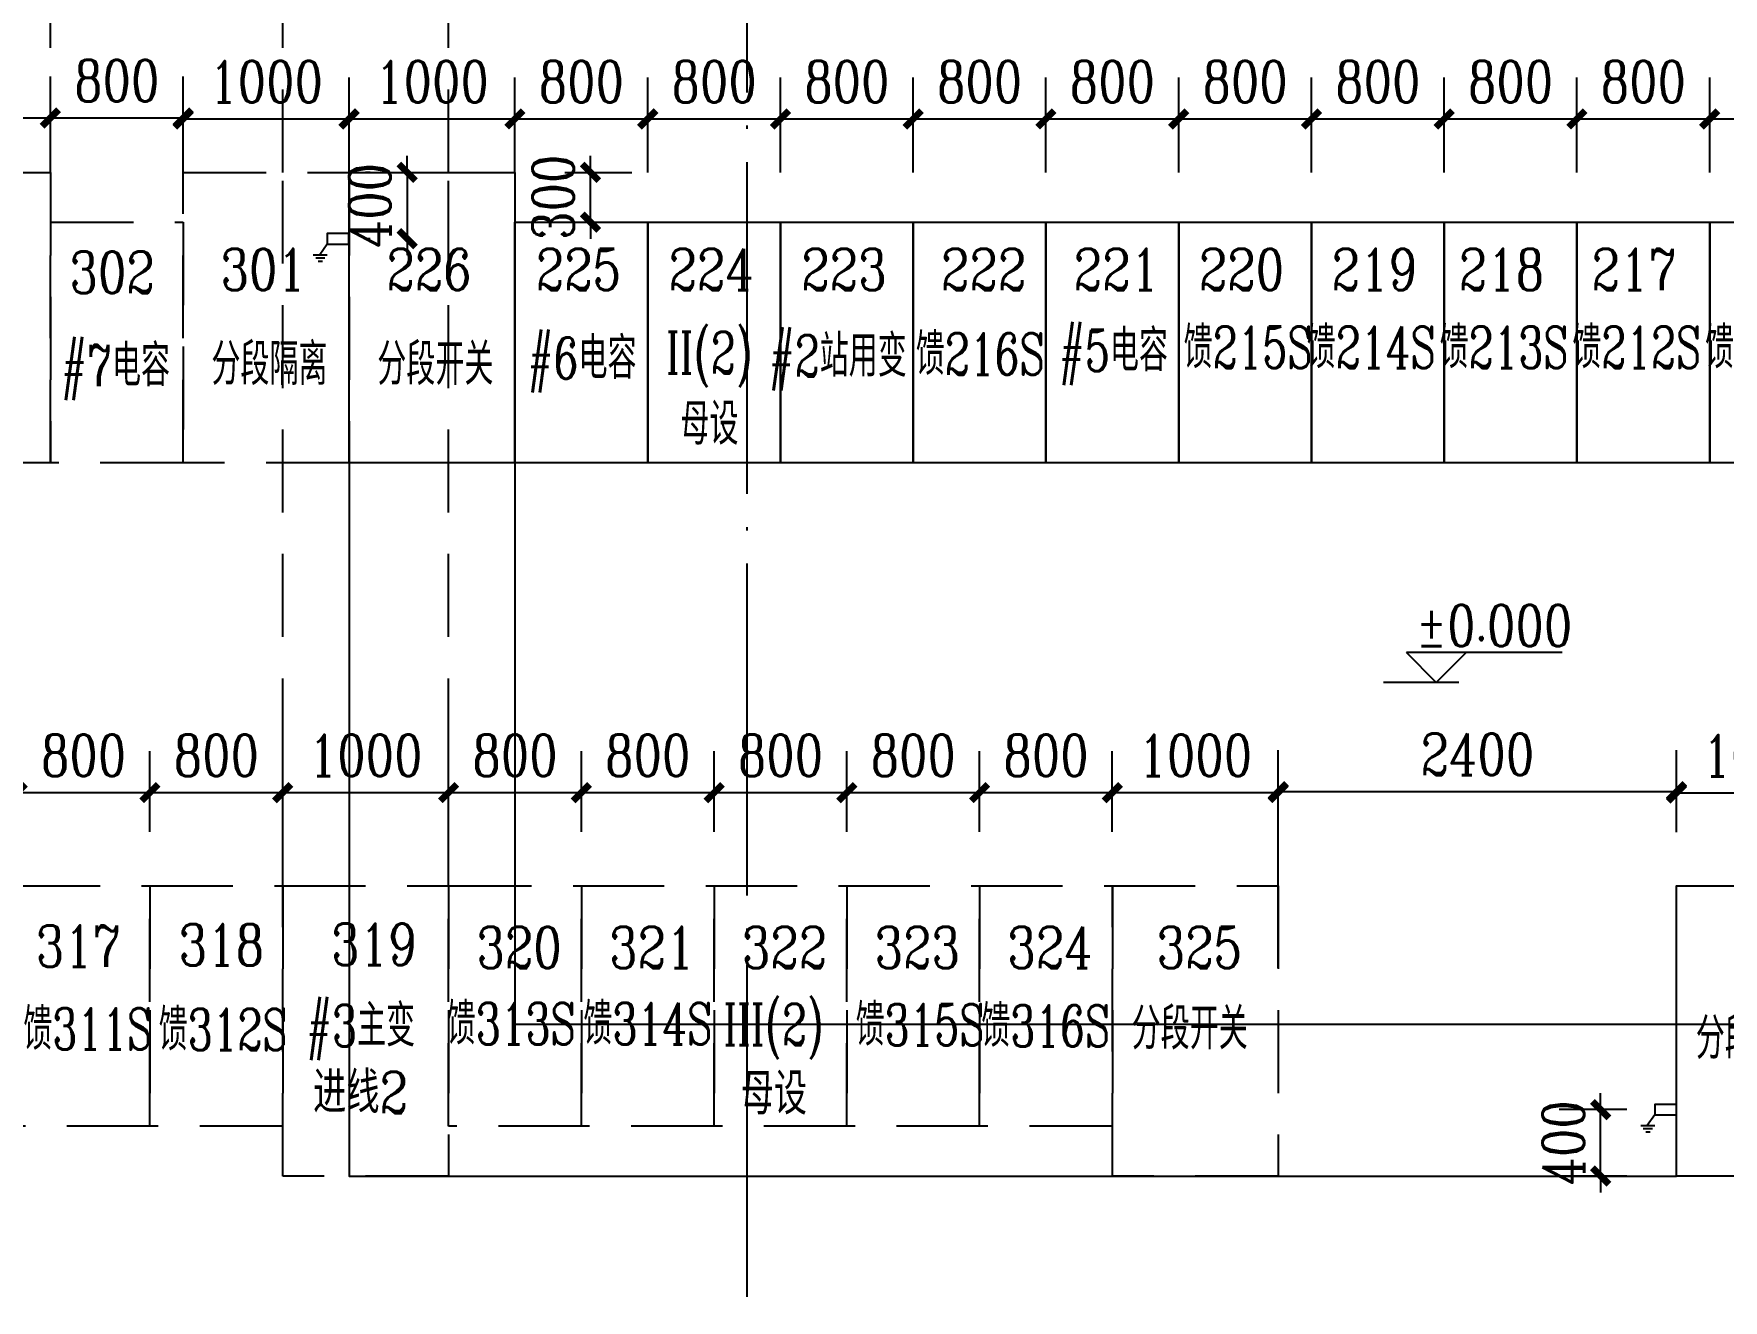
# Model space of a CAD drawing. Extents: x 3213259 to 3716512, y 332899 to 392399.
# Drawn here: x 3502183 to 3512365, y 365760 to 373394 of the extents above; entities that cross this region are included whole.
import ezdxf
from ezdxf.enums import TextEntityAlignment as Align

# ---------------------------------------------------------------- set-up
doc = ezdxf.new("R2010")
doc.units = 0
doc.header["$LTSCALE"] = 1000
doc.header["$MEASUREMENT"] = 0
for name, pattern in [('DOTE', [2.42, 2, -0.2, 0.02, -0.2]), ('EB_DASH', [6, 3, -3]), ('HIDDEN', [0.375, 0.25, -0.125])]:
    doc.linetypes.add(name, pattern=pattern)
for name, color, linetype in [('CAXA2', 6, 'EB_DASH'), ('DIM_ELEV', 3, 'Continuous'), ('DOTE', 1, 'DOTE'), ('Lz3_autosign', 7, 'Continuous'), ('PUB_DIM', 3, 'Continuous'), ('sb', 6, 'Continuous')]:
    doc.layers.add(name, color=color, linetype=linetype)
doc.styles.add('DIM_FONT', font='COMPLEX8.SHX', dxfattribs={"width": 0.6, "bigfont": 'HZITXT.SHX'})
doc.styles.add('HZ', font='complex8.shx', dxfattribs={"width": 0.8, "bigfont": 'hztxt.shx'})
doc.dimstyles.new('DIMN', dxfattribs={"dimtxt": 300, "dimasz": 100, "dimexe": 250, "dimexo": 300, "dimgap": 100, "dimtad": 1, "dimdec": 0, "dimzin": 0, "dimdsep": 46, "dimtxsty": 'DIM_FONT', "dimblk": 'ARCHTICK', "dimcen": 0.09, "dimclrt": 7, "dimazin": 2, "dimtfac": 1, "dimtdec": 0, "dimtix": 1, "dimtmove": 2, "dimatfit": 3, "dimldrblk": 'ARCHTICK', "dimfxl": 1, "dimtolj": 1, "dimtzin": 0, "dimarcsym": 0})

# ---------------------------------------------------------------- blocks, each defined once
blk = doc.blocks.new('_ArchTick')
at = {"color": 0, "linetype": 'ByBlock', "const_width": 0.4}
blk.add_lwpolyline([(-0.5, -0.5), (0.5, 0.5)], dxfattribs=at)
blk = doc.blocks.new('*D354')
at = {"layer": 'Defpoints', "color": 0}
for p in [(3511626, 366909), (3512083, 366909), (3512083, 366509)]:
    blk.add_point(p, dxfattribs=at)
at = {"layer": 'PUB_DIM', "color": 0, "lineweight": -2}
for p, q in [((3511626, 366909), (3511626, 367009)), ((3511783, 366909), (3511376, 366909)), ((3511626, 366509), (3511626, 366909)), ((3511783, 366509), (3511376, 366509)), ((3511626, 366509), (3511626, 366409))]:
    blk.add_line(p, q, dxfattribs=at)
at = {"layer": 'PUB_DIM', "color": 0, "lineweight": -2, "xscale": 100, "yscale": 100, "zscale": 100}
for p, rotation in [((3511626, 366909), 270), ((3511626, 366509), 90)]:
    blk.add_blockref('_ArchTick', p, dxfattribs=dict(at, rotation=rotation))
at = {"layer": 'PUB_DIM', "color": 7, "insert": (3511401, 366709), "char_height": 250, "attachment_point": 5, "rotation": 90, "style": 'HZ'}
blk.add_mtext('\\A1;400', dxfattribs=at)
blk = doc.blocks.new('*D353')
at = {"layer": 'Defpoints', "color": 0}
for p in [(3504510, 372559), (3504433, 372159), (3504510, 372159)]:
    blk.add_point(p, dxfattribs=at)
at = {"layer": 'PUB_DIM', "color": 0, "lineweight": -2}
for p, q in [((3504433, 372559), (3504433, 372659)), ((3504210, 372559), (3504183, 372559)), ((3504433, 372559), (3504433, 372159)), ((3504210, 372159), (3504183, 372159)), ((3504433, 372159), (3504433, 372059))]:
    blk.add_line(p, q, dxfattribs=at)
at = {"layer": 'PUB_DIM', "color": 0, "lineweight": -2, "xscale": 100, "yscale": 100, "zscale": 100}
for p, rotation in [((3504433, 372559), 270), ((3504433, 372159), 90)]:
    blk.add_blockref('_ArchTick', p, dxfattribs=dict(at, rotation=rotation))
at = {"layer": 'PUB_DIM', "color": 7, "insert": (3504208, 372359), "char_height": 250, "attachment_point": 5, "rotation": 90, "style": 'HZ'}
blk.add_mtext('\\A1;400', dxfattribs=at)
blk = doc.blocks.new('*D328')
at = {"layer": 'Defpoints', "color": 0}
for p in [(3513083, 368818), (3512083, 368282), (3513083, 368282)]:
    blk.add_point(p, dxfattribs=at)
at = {"layer": 'PUB_DIM', "color": 0, "lineweight": -2}
for p, q in [((3512083, 368582), (3512083, 369068)), ((3513083, 368582), (3513083, 369068)), ((3512083, 368818), (3513083, 368818))]:
    blk.add_line(p, q, dxfattribs=at)
at = {"layer": 'PUB_DIM', "color": 0, "lineweight": -2, "xscale": 100, "yscale": 100, "zscale": 100, "rotation": 180}
blk.add_blockref('_ArchTick', (3512083, 368818), dxfattribs=at)
at = {"layer": 'PUB_DIM', "color": 0, "lineweight": -2, "xscale": 100, "yscale": 100, "zscale": 100}
blk.add_blockref('_ArchTick', (3513083, 368818), dxfattribs=at)
at = {"layer": 'PUB_DIM', "color": 7, "lineweight": 25, "insert": (3512583, 369043), "char_height": 250, "attachment_point": 5, "style": 'HZ'}
blk.add_mtext('\\A1;1000', dxfattribs=at)
blk = doc.blocks.new('*D326')
at = {"layer": 'Defpoints', "color": 0}
for p in [(3512083, 368826), (3512083, 368290), (3509683, 367463)]:
    blk.add_point(p, dxfattribs=at)
at = {"layer": 'PUB_DIM', "color": 0, "lineweight": -2}
for p, q in [((3509683, 367763), (3509683, 369076)), ((3512083, 368590), (3512083, 369076)), ((3509683, 368826), (3512083, 368826))]:
    blk.add_line(p, q, dxfattribs=at)
at = {"layer": 'PUB_DIM', "color": 0, "lineweight": -2, "xscale": 100, "yscale": 100, "zscale": 100, "rotation": 180}
blk.add_blockref('_ArchTick', (3509683, 368826), dxfattribs=at)
at = {"layer": 'PUB_DIM', "color": 0, "lineweight": -2, "xscale": 100, "yscale": 100, "zscale": 100}
blk.add_blockref('_ArchTick', (3512083, 368826), dxfattribs=at)
at = {"layer": 'PUB_DIM', "color": 7, "lineweight": 25, "insert": (3510883, 369051), "char_height": 250, "attachment_point": 5, "style": 'HZ'}
blk.add_mtext('\\A1;2400', dxfattribs=at)
blk = doc.blocks.new('*D320')
at = {"layer": 'Defpoints', "color": 0}
for p in [(3504683, 368820), (3503683, 368623), (3504683, 368623)]:
    blk.add_point(p, dxfattribs=at)
at = {"layer": 'PUB_DIM', "color": 0, "lineweight": -2}
for p, q in [((3503683, 368923), (3503683, 369070)), ((3504683, 368923), (3504683, 369070)), ((3503683, 368820), (3504683, 368820))]:
    blk.add_line(p, q, dxfattribs=at)
at = {"layer": 'PUB_DIM', "color": 0, "lineweight": -2, "xscale": 100, "yscale": 100, "zscale": 100, "rotation": 180}
blk.add_blockref('_ArchTick', (3503683, 368820), dxfattribs=at)
at = {"layer": 'PUB_DIM', "color": 0, "lineweight": -2, "xscale": 100, "yscale": 100, "zscale": 100}
blk.add_blockref('_ArchTick', (3504683, 368820), dxfattribs=at)
at = {"layer": 'PUB_DIM', "color": 7, "lineweight": 25, "insert": (3504183, 369045), "char_height": 250, "attachment_point": 5, "style": 'HZ'}
blk.add_mtext('\\A1;1000', dxfattribs=at)
blk = doc.blocks.new('*D318')
at = {"layer": 'Defpoints', "color": 0}
for p in [(3502883, 368820), (3502083, 368283), (3502883, 368283)]:
    blk.add_point(p, dxfattribs=at)
at = {"layer": 'PUB_DIM', "color": 0, "lineweight": -2}
for p, q in [((3502083, 368583), (3502083, 369070)), ((3502883, 368583), (3502883, 369070)), ((3502083, 368820), (3502883, 368820))]:
    blk.add_line(p, q, dxfattribs=at)
at = {"layer": 'PUB_DIM', "color": 0, "lineweight": -2, "xscale": 100, "yscale": 100, "zscale": 100, "rotation": 180}
blk.add_blockref('_ArchTick', (3502083, 368820), dxfattribs=at)
at = {"layer": 'PUB_DIM', "color": 0, "lineweight": -2, "xscale": 100, "yscale": 100, "zscale": 100}
blk.add_blockref('_ArchTick', (3502883, 368820), dxfattribs=at)
at = {"layer": 'PUB_DIM', "color": 7, "lineweight": 25, "insert": (3502483, 369045), "char_height": 250, "attachment_point": 5, "style": 'HZ'}
blk.add_mtext('\\A1;800', dxfattribs=at)
blk = doc.blocks.new('*D317')
at = {"layer": 'Defpoints', "color": 0}
for p in [(3503683, 368820), (3502883, 368283), (3503683, 368283)]:
    blk.add_point(p, dxfattribs=at)
at = {"layer": 'PUB_DIM', "color": 0, "lineweight": -2}
for p, q in [((3502883, 368583), (3502883, 369070)), ((3503683, 368583), (3503683, 369070)), ((3502883, 368820), (3503683, 368820))]:
    blk.add_line(p, q, dxfattribs=at)
at = {"layer": 'PUB_DIM', "color": 0, "lineweight": -2, "xscale": 100, "yscale": 100, "zscale": 100, "rotation": 180}
blk.add_blockref('_ArchTick', (3502883, 368820), dxfattribs=at)
at = {"layer": 'PUB_DIM', "color": 0, "lineweight": -2, "xscale": 100, "yscale": 100, "zscale": 100}
blk.add_blockref('_ArchTick', (3503683, 368820), dxfattribs=at)
at = {"layer": 'PUB_DIM', "color": 7, "lineweight": 25, "insert": (3503283, 369045), "char_height": 250, "attachment_point": 5, "style": 'HZ'}
blk.add_mtext('\\A1;800', dxfattribs=at)
blk = doc.blocks.new('*D316')
at = {"layer": 'Defpoints', "color": 0}
for p in [(3505483, 368820), (3504683, 368283), (3505483, 368283)]:
    blk.add_point(p, dxfattribs=at)
at = {"layer": 'PUB_DIM', "color": 0, "lineweight": -2}
for p, q in [((3504683, 368583), (3504683, 369070)), ((3505483, 368583), (3505483, 369070)), ((3504683, 368820), (3505483, 368820))]:
    blk.add_line(p, q, dxfattribs=at)
at = {"layer": 'PUB_DIM', "color": 0, "lineweight": -2, "xscale": 100, "yscale": 100, "zscale": 100, "rotation": 180}
blk.add_blockref('_ArchTick', (3504683, 368820), dxfattribs=at)
at = {"layer": 'PUB_DIM', "color": 0, "lineweight": -2, "xscale": 100, "yscale": 100, "zscale": 100}
blk.add_blockref('_ArchTick', (3505483, 368820), dxfattribs=at)
at = {"layer": 'PUB_DIM', "color": 7, "lineweight": 25, "insert": (3505083, 369045), "char_height": 250, "attachment_point": 5, "style": 'HZ'}
blk.add_mtext('\\A1;800', dxfattribs=at)
blk = doc.blocks.new('*D315')
at = {"layer": 'Defpoints', "color": 0}
for p in [(3506283, 368820), (3505483, 368283), (3506283, 368283)]:
    blk.add_point(p, dxfattribs=at)
at = {"layer": 'PUB_DIM', "color": 0, "lineweight": -2}
for p, q in [((3505483, 368583), (3505483, 369070)), ((3506283, 368583), (3506283, 369070)), ((3505483, 368820), (3506283, 368820))]:
    blk.add_line(p, q, dxfattribs=at)
at = {"layer": 'PUB_DIM', "color": 0, "lineweight": -2, "xscale": 100, "yscale": 100, "zscale": 100, "rotation": 180}
blk.add_blockref('_ArchTick', (3505483, 368820), dxfattribs=at)
at = {"layer": 'PUB_DIM', "color": 0, "lineweight": -2, "xscale": 100, "yscale": 100, "zscale": 100}
blk.add_blockref('_ArchTick', (3506283, 368820), dxfattribs=at)
at = {"layer": 'PUB_DIM', "color": 7, "lineweight": 25, "insert": (3505883, 369045), "char_height": 250, "attachment_point": 5, "style": 'HZ'}
blk.add_mtext('\\A1;800', dxfattribs=at)
blk = doc.blocks.new('*D314')
at = {"layer": 'Defpoints', "color": 0}
for p in [(3507083, 368820), (3506283, 368283), (3507083, 368283)]:
    blk.add_point(p, dxfattribs=at)
at = {"layer": 'PUB_DIM', "color": 0, "lineweight": -2}
for p, q in [((3506283, 368583), (3506283, 369070)), ((3507083, 368583), (3507083, 369070)), ((3506283, 368820), (3507083, 368820))]:
    blk.add_line(p, q, dxfattribs=at)
at = {"layer": 'PUB_DIM', "color": 0, "lineweight": -2, "xscale": 100, "yscale": 100, "zscale": 100, "rotation": 180}
blk.add_blockref('_ArchTick', (3506283, 368820), dxfattribs=at)
at = {"layer": 'PUB_DIM', "color": 0, "lineweight": -2, "xscale": 100, "yscale": 100, "zscale": 100}
blk.add_blockref('_ArchTick', (3507083, 368820), dxfattribs=at)
at = {"layer": 'PUB_DIM', "color": 7, "lineweight": 25, "insert": (3506683, 369045), "char_height": 250, "attachment_point": 5, "style": 'HZ'}
blk.add_mtext('\\A1;800', dxfattribs=at)
blk = doc.blocks.new('*D313')
at = {"layer": 'Defpoints', "color": 0}
for p in [(3507883, 368820), (3507083, 368283), (3507883, 368283)]:
    blk.add_point(p, dxfattribs=at)
at = {"layer": 'PUB_DIM', "color": 0, "lineweight": -2}
for p, q in [((3507083, 368583), (3507083, 369070)), ((3507883, 368583), (3507883, 369070)), ((3507083, 368820), (3507883, 368820))]:
    blk.add_line(p, q, dxfattribs=at)
at = {"layer": 'PUB_DIM', "color": 0, "lineweight": -2, "xscale": 100, "yscale": 100, "zscale": 100, "rotation": 180}
blk.add_blockref('_ArchTick', (3507083, 368820), dxfattribs=at)
at = {"layer": 'PUB_DIM', "color": 0, "lineweight": -2, "xscale": 100, "yscale": 100, "zscale": 100}
blk.add_blockref('_ArchTick', (3507883, 368820), dxfattribs=at)
at = {"layer": 'PUB_DIM', "color": 7, "lineweight": 25, "insert": (3507483, 369045), "char_height": 250, "attachment_point": 5, "style": 'HZ'}
blk.add_mtext('\\A1;800', dxfattribs=at)
blk = doc.blocks.new('*D312')
at = {"layer": 'Defpoints', "color": 0}
for p in [(3508683, 368820), (3507883, 368283), (3508683, 368283)]:
    blk.add_point(p, dxfattribs=at)
at = {"layer": 'PUB_DIM', "color": 0, "lineweight": -2}
for p, q in [((3507883, 368583), (3507883, 369070)), ((3508683, 368583), (3508683, 369070)), ((3507883, 368820), (3508683, 368820))]:
    blk.add_line(p, q, dxfattribs=at)
at = {"layer": 'PUB_DIM', "color": 0, "lineweight": -2, "xscale": 100, "yscale": 100, "zscale": 100, "rotation": 180}
blk.add_blockref('_ArchTick', (3507883, 368820), dxfattribs=at)
at = {"layer": 'PUB_DIM', "color": 0, "lineweight": -2, "xscale": 100, "yscale": 100, "zscale": 100}
blk.add_blockref('_ArchTick', (3508683, 368820), dxfattribs=at)
at = {"layer": 'PUB_DIM', "color": 7, "lineweight": 25, "insert": (3508283, 369045), "char_height": 250, "attachment_point": 5, "style": 'HZ'}
blk.add_mtext('\\A1;800', dxfattribs=at)
blk = doc.blocks.new('*D311')
at = {"layer": 'Defpoints', "color": 0}
for p in [(3509683, 368820), (3508683, 368283), (3509683, 368283)]:
    blk.add_point(p, dxfattribs=at)
at = {"layer": 'PUB_DIM', "color": 0, "lineweight": -2}
for p, q in [((3508683, 368583), (3508683, 369070)), ((3509683, 368583), (3509683, 369070)), ((3508683, 368820), (3509683, 368820))]:
    blk.add_line(p, q, dxfattribs=at)
at = {"layer": 'PUB_DIM', "color": 0, "lineweight": -2, "xscale": 100, "yscale": 100, "zscale": 100, "rotation": 180}
blk.add_blockref('_ArchTick', (3508683, 368820), dxfattribs=at)
at = {"layer": 'PUB_DIM', "color": 0, "lineweight": -2, "xscale": 100, "yscale": 100, "zscale": 100}
blk.add_blockref('_ArchTick', (3509683, 368820), dxfattribs=at)
at = {"layer": 'PUB_DIM', "color": 7, "lineweight": 25, "insert": (3509183, 369045), "char_height": 250, "attachment_point": 5, "style": 'HZ'}
blk.add_mtext('\\A1;1000', dxfattribs=at)
blk = doc.blocks.new('*D308')
at = {"layer": 'Defpoints', "color": 0}
for p in [(3505083, 372559), (3505538, 372559), (3505083, 372259)]:
    blk.add_point(p, dxfattribs=at)
at = {"layer": 'PUB_DIM', "color": 0, "lineweight": -2}
for p, q in [((3505538, 372559), (3505538, 372659)), ((3505383, 372559), (3505788, 372559)), ((3505538, 372259), (3505538, 372559)), ((3505383, 372259), (3505788, 372259)), ((3505538, 372259), (3505538, 372159))]:
    blk.add_line(p, q, dxfattribs=at)
at = {"layer": 'PUB_DIM', "color": 0, "lineweight": -2, "xscale": 100, "yscale": 100, "zscale": 100}
for p, rotation in [((3505538, 372559), 270), ((3505538, 372259), 90)]:
    blk.add_blockref('_ArchTick', p, dxfattribs=dict(at, rotation=rotation))
at = {"layer": 'PUB_DIM', "color": 7, "insert": (3505313, 372409), "char_height": 250, "attachment_point": 5, "rotation": 90, "style": 'HZ'}
blk.add_mtext('\\A1;300', dxfattribs=at)
blk = doc.blocks.new('*D285')
at = {"layer": 'Defpoints', "color": 0}
for p in [(3502283, 372887), (3501283, 372266), (3502283, 372266)]:
    blk.add_point(p, dxfattribs=at)
at = {"layer": 'PUB_DIM', "color": 0, "lineweight": -2}
for p, q in [((3501283, 372566), (3501283, 373137)), ((3502283, 372566), (3502283, 373137)), ((3501283, 372887), (3502283, 372887))]:
    blk.add_line(p, q, dxfattribs=at)
at = {"layer": 'PUB_DIM', "color": 0, "lineweight": -2, "xscale": 100, "yscale": 100, "zscale": 100, "rotation": 180}
blk.add_blockref('_ArchTick', (3501283, 372887), dxfattribs=at)
at = {"layer": 'PUB_DIM', "color": 0, "lineweight": -2, "xscale": 100, "yscale": 100, "zscale": 100}
blk.add_blockref('_ArchTick', (3502283, 372887), dxfattribs=at)
at = {"layer": 'PUB_DIM', "color": 7, "insert": (3501783, 373112), "char_height": 250, "attachment_point": 5, "style": 'HZ'}
blk.add_mtext('\\A1;1000', dxfattribs=at)
blk = doc.blocks.new('*D284')
at = {"layer": 'Defpoints', "color": 0}
for p in [(3503083, 372887), (3502283, 372266), (3503083, 372266)]:
    blk.add_point(p, dxfattribs=at)
at = {"layer": 'PUB_DIM', "color": 0, "lineweight": -2}
for p, q in [((3502283, 372566), (3502283, 373137)), ((3503083, 372566), (3503083, 373137)), ((3502283, 372887), (3503083, 372887))]:
    blk.add_line(p, q, dxfattribs=at)
at = {"layer": 'PUB_DIM', "color": 0, "lineweight": -2, "xscale": 100, "yscale": 100, "zscale": 100, "rotation": 180}
blk.add_blockref('_ArchTick', (3502283, 372887), dxfattribs=at)
at = {"layer": 'PUB_DIM', "color": 0, "lineweight": -2, "xscale": 100, "yscale": 100, "zscale": 100}
blk.add_blockref('_ArchTick', (3503083, 372887), dxfattribs=at)
at = {"layer": 'PUB_DIM', "color": 7, "insert": (3502683, 373112), "char_height": 250, "attachment_point": 5, "style": 'HZ'}
blk.add_mtext('\\A1;800', dxfattribs=at)
blk = doc.blocks.new('*D283')
at = {"layer": 'Defpoints', "color": 0}
for p in [(3504083, 372881), (3503083, 372259), (3504083, 372259)]:
    blk.add_point(p, dxfattribs=at)
at = {"layer": 'PUB_DIM', "color": 0, "lineweight": -2}
for p, q in [((3503083, 372559), (3503083, 373131)), ((3504083, 372559), (3504083, 373131)), ((3503083, 372881), (3504083, 372881))]:
    blk.add_line(p, q, dxfattribs=at)
at = {"layer": 'PUB_DIM', "color": 0, "lineweight": -2, "xscale": 100, "yscale": 100, "zscale": 100, "rotation": 180}
blk.add_blockref('_ArchTick', (3503083, 372881), dxfattribs=at)
at = {"layer": 'PUB_DIM', "color": 0, "lineweight": -2, "xscale": 100, "yscale": 100, "zscale": 100}
blk.add_blockref('_ArchTick', (3504083, 372881), dxfattribs=at)
at = {"layer": 'PUB_DIM', "color": 7, "insert": (3503583, 373106), "char_height": 250, "attachment_point": 5, "style": 'HZ'}
blk.add_mtext('\\A1;1000', dxfattribs=at)
blk = doc.blocks.new('*D282')
at = {"layer": 'Defpoints', "color": 0}
for p in [(3505083, 372881), (3504083, 372259), (3505083, 372259)]:
    blk.add_point(p, dxfattribs=at)
at = {"layer": 'PUB_DIM', "color": 0, "lineweight": -2}
for p, q in [((3504083, 372559), (3504083, 373131)), ((3505083, 372559), (3505083, 373131)), ((3504083, 372881), (3505083, 372881))]:
    blk.add_line(p, q, dxfattribs=at)
at = {"layer": 'PUB_DIM', "color": 0, "lineweight": -2, "xscale": 100, "yscale": 100, "zscale": 100, "rotation": 180}
blk.add_blockref('_ArchTick', (3504083, 372881), dxfattribs=at)
at = {"layer": 'PUB_DIM', "color": 0, "lineweight": -2, "xscale": 100, "yscale": 100, "zscale": 100}
blk.add_blockref('_ArchTick', (3505083, 372881), dxfattribs=at)
at = {"layer": 'PUB_DIM', "color": 7, "insert": (3504583, 373106), "char_height": 250, "attachment_point": 5, "style": 'HZ'}
blk.add_mtext('\\A1;1000', dxfattribs=at)
blk = doc.blocks.new('*D281')
at = {"layer": 'Defpoints', "color": 0}
for p in [(3513083, 372881), (3512283, 372259), (3513083, 372259)]:
    blk.add_point(p, dxfattribs=at)
at = {"layer": 'PUB_DIM', "color": 0, "lineweight": -2}
for p, q in [((3512283, 372559), (3512283, 373131)), ((3513083, 372559), (3513083, 373131)), ((3512283, 372881), (3513083, 372881))]:
    blk.add_line(p, q, dxfattribs=at)
at = {"layer": 'PUB_DIM', "color": 0, "lineweight": -2, "xscale": 100, "yscale": 100, "zscale": 100, "rotation": 180}
blk.add_blockref('_ArchTick', (3512283, 372881), dxfattribs=at)
at = {"layer": 'PUB_DIM', "color": 0, "lineweight": -2, "xscale": 100, "yscale": 100, "zscale": 100}
blk.add_blockref('_ArchTick', (3513083, 372881), dxfattribs=at)
at = {"layer": 'PUB_DIM', "color": 7, "insert": (3512683, 373106), "char_height": 250, "attachment_point": 5, "style": 'HZ'}
blk.add_mtext('\\A1;800', dxfattribs=at)
blk = doc.blocks.new('*D280')
at = {"layer": 'Defpoints', "color": 0}
for p in [(3512283, 372881), (3511483, 372259), (3512283, 372259)]:
    blk.add_point(p, dxfattribs=at)
at = {"layer": 'PUB_DIM', "color": 0, "lineweight": -2}
for p, q in [((3511483, 372559), (3511483, 373131)), ((3512283, 372559), (3512283, 373131)), ((3511483, 372881), (3512283, 372881))]:
    blk.add_line(p, q, dxfattribs=at)
at = {"layer": 'PUB_DIM', "color": 0, "lineweight": -2, "xscale": 100, "yscale": 100, "zscale": 100, "rotation": 180}
blk.add_blockref('_ArchTick', (3511483, 372881), dxfattribs=at)
at = {"layer": 'PUB_DIM', "color": 0, "lineweight": -2, "xscale": 100, "yscale": 100, "zscale": 100}
blk.add_blockref('_ArchTick', (3512283, 372881), dxfattribs=at)
at = {"layer": 'PUB_DIM', "color": 7, "insert": (3511883, 373106), "char_height": 250, "attachment_point": 5, "style": 'HZ'}
blk.add_mtext('\\A1;800', dxfattribs=at)
blk = doc.blocks.new('*D267')
at = {"layer": 'Defpoints', "color": 0}
for p in [(3505083, 372881), (3504083, 372259), (3505083, 372259)]:
    blk.add_point(p, dxfattribs=at)
at = {"layer": 'PUB_DIM', "color": 0, "lineweight": -2}
for p, q in [((3504083, 372559), (3504083, 373131)), ((3505083, 372559), (3505083, 373131)), ((3504083, 372881), (3505083, 372881))]:
    blk.add_line(p, q, dxfattribs=at)
at = {"layer": 'PUB_DIM', "color": 0, "lineweight": -2, "xscale": 100, "yscale": 100, "zscale": 100, "rotation": 180}
blk.add_blockref('_ArchTick', (3504083, 372881), dxfattribs=at)
at = {"layer": 'PUB_DIM', "color": 0, "lineweight": -2, "xscale": 100, "yscale": 100, "zscale": 100}
blk.add_blockref('_ArchTick', (3505083, 372881), dxfattribs=at)
at = {"layer": 'PUB_DIM', "color": 7, "insert": (3504583, 373106), "char_height": 250, "attachment_point": 5, "style": 'HZ'}
blk.add_mtext('\\A1;1000', dxfattribs=at)
blk = doc.blocks.new('*D266')
at = {"layer": 'Defpoints', "color": 0}
for p in [(3505883, 372881), (3505083, 372259), (3505883, 372259)]:
    blk.add_point(p, dxfattribs=at)
at = {"layer": 'PUB_DIM', "color": 0, "lineweight": -2}
for p, q in [((3505083, 372559), (3505083, 373131)), ((3505883, 372559), (3505883, 373131)), ((3505083, 372881), (3505883, 372881))]:
    blk.add_line(p, q, dxfattribs=at)
at = {"layer": 'PUB_DIM', "color": 0, "lineweight": -2, "xscale": 100, "yscale": 100, "zscale": 100, "rotation": 180}
blk.add_blockref('_ArchTick', (3505083, 372881), dxfattribs=at)
at = {"layer": 'PUB_DIM', "color": 0, "lineweight": -2, "xscale": 100, "yscale": 100, "zscale": 100}
blk.add_blockref('_ArchTick', (3505883, 372881), dxfattribs=at)
at = {"layer": 'PUB_DIM', "color": 7, "insert": (3505483, 373106), "char_height": 250, "attachment_point": 5, "style": 'HZ'}
blk.add_mtext('\\A1;800', dxfattribs=at)
blk = doc.blocks.new('*D265')
at = {"layer": 'Defpoints', "color": 0}
for p in [(3506683, 372881), (3505883, 372259), (3506683, 372259)]:
    blk.add_point(p, dxfattribs=at)
at = {"layer": 'PUB_DIM', "color": 0, "lineweight": -2}
for p, q in [((3505883, 372559), (3505883, 373131)), ((3506683, 372559), (3506683, 373131)), ((3505883, 372881), (3506683, 372881))]:
    blk.add_line(p, q, dxfattribs=at)
at = {"layer": 'PUB_DIM', "color": 0, "lineweight": -2, "xscale": 100, "yscale": 100, "zscale": 100, "rotation": 180}
blk.add_blockref('_ArchTick', (3505883, 372881), dxfattribs=at)
at = {"layer": 'PUB_DIM', "color": 0, "lineweight": -2, "xscale": 100, "yscale": 100, "zscale": 100}
blk.add_blockref('_ArchTick', (3506683, 372881), dxfattribs=at)
at = {"layer": 'PUB_DIM', "color": 7, "insert": (3506283, 373106), "char_height": 250, "attachment_point": 5, "style": 'HZ'}
blk.add_mtext('\\A1;800', dxfattribs=at)
blk = doc.blocks.new('*D264')
at = {"layer": 'Defpoints', "color": 0}
for p in [(3507483, 372881), (3506683, 372259), (3507483, 372259)]:
    blk.add_point(p, dxfattribs=at)
at = {"layer": 'PUB_DIM', "color": 0, "lineweight": -2}
for p, q in [((3506683, 372559), (3506683, 373131)), ((3507483, 372559), (3507483, 373131)), ((3506683, 372881), (3507483, 372881))]:
    blk.add_line(p, q, dxfattribs=at)
at = {"layer": 'PUB_DIM', "color": 0, "lineweight": -2, "xscale": 100, "yscale": 100, "zscale": 100, "rotation": 180}
blk.add_blockref('_ArchTick', (3506683, 372881), dxfattribs=at)
at = {"layer": 'PUB_DIM', "color": 0, "lineweight": -2, "xscale": 100, "yscale": 100, "zscale": 100}
blk.add_blockref('_ArchTick', (3507483, 372881), dxfattribs=at)
at = {"layer": 'PUB_DIM', "color": 7, "insert": (3507083, 373106), "char_height": 250, "attachment_point": 5, "style": 'HZ'}
blk.add_mtext('\\A1;800', dxfattribs=at)
blk = doc.blocks.new('*D263')
at = {"layer": 'Defpoints', "color": 0}
for p in [(3508283, 372881), (3507483, 372259), (3508283, 372259)]:
    blk.add_point(p, dxfattribs=at)
at = {"layer": 'PUB_DIM', "color": 0, "lineweight": -2}
for p, q in [((3507483, 372559), (3507483, 373131)), ((3508283, 372559), (3508283, 373131)), ((3507483, 372881), (3508283, 372881))]:
    blk.add_line(p, q, dxfattribs=at)
at = {"layer": 'PUB_DIM', "color": 0, "lineweight": -2, "xscale": 100, "yscale": 100, "zscale": 100, "rotation": 180}
blk.add_blockref('_ArchTick', (3507483, 372881), dxfattribs=at)
at = {"layer": 'PUB_DIM', "color": 0, "lineweight": -2, "xscale": 100, "yscale": 100, "zscale": 100}
blk.add_blockref('_ArchTick', (3508283, 372881), dxfattribs=at)
at = {"layer": 'PUB_DIM', "color": 7, "insert": (3507883, 373106), "char_height": 250, "attachment_point": 5, "style": 'HZ'}
blk.add_mtext('\\A1;800', dxfattribs=at)
blk = doc.blocks.new('*D262')
at = {"layer": 'Defpoints', "color": 0}
for p in [(3509083, 372881), (3508283, 372259), (3509083, 372259)]:
    blk.add_point(p, dxfattribs=at)
at = {"layer": 'PUB_DIM', "color": 0, "lineweight": -2}
for p, q in [((3508283, 372559), (3508283, 373131)), ((3509083, 372559), (3509083, 373131)), ((3508283, 372881), (3509083, 372881))]:
    blk.add_line(p, q, dxfattribs=at)
at = {"layer": 'PUB_DIM', "color": 0, "lineweight": -2, "xscale": 100, "yscale": 100, "zscale": 100, "rotation": 180}
blk.add_blockref('_ArchTick', (3508283, 372881), dxfattribs=at)
at = {"layer": 'PUB_DIM', "color": 0, "lineweight": -2, "xscale": 100, "yscale": 100, "zscale": 100}
blk.add_blockref('_ArchTick', (3509083, 372881), dxfattribs=at)
at = {"layer": 'PUB_DIM', "color": 7, "insert": (3508683, 373106), "char_height": 250, "attachment_point": 5, "style": 'HZ'}
blk.add_mtext('\\A1;800', dxfattribs=at)
blk = doc.blocks.new('*D261')
at = {"layer": 'Defpoints', "color": 0}
for p in [(3510683, 372881), (3509883, 372259), (3510683, 372259)]:
    blk.add_point(p, dxfattribs=at)
at = {"layer": 'PUB_DIM', "color": 0, "lineweight": -2}
for p, q in [((3509883, 372559), (3509883, 373131)), ((3510683, 372559), (3510683, 373131)), ((3509883, 372881), (3510683, 372881))]:
    blk.add_line(p, q, dxfattribs=at)
at = {"layer": 'PUB_DIM', "color": 0, "lineweight": -2, "xscale": 100, "yscale": 100, "zscale": 100, "rotation": 180}
blk.add_blockref('_ArchTick', (3509883, 372881), dxfattribs=at)
at = {"layer": 'PUB_DIM', "color": 0, "lineweight": -2, "xscale": 100, "yscale": 100, "zscale": 100}
blk.add_blockref('_ArchTick', (3510683, 372881), dxfattribs=at)
at = {"layer": 'PUB_DIM', "color": 7, "insert": (3510283, 373106), "char_height": 250, "attachment_point": 5, "style": 'HZ'}
blk.add_mtext('\\A1;800', dxfattribs=at)
blk = doc.blocks.new('*D260')
at = {"layer": 'Defpoints', "color": 0}
for p in [(3509883, 372881), (3509083, 372259), (3509883, 372259)]:
    blk.add_point(p, dxfattribs=at)
at = {"layer": 'PUB_DIM', "color": 0, "lineweight": -2}
for p, q in [((3509083, 372559), (3509083, 373131)), ((3509883, 372559), (3509883, 373131)), ((3509083, 372881), (3509883, 372881))]:
    blk.add_line(p, q, dxfattribs=at)
at = {"layer": 'PUB_DIM', "color": 0, "lineweight": -2, "xscale": 100, "yscale": 100, "zscale": 100, "rotation": 180}
blk.add_blockref('_ArchTick', (3509083, 372881), dxfattribs=at)
at = {"layer": 'PUB_DIM', "color": 0, "lineweight": -2, "xscale": 100, "yscale": 100, "zscale": 100}
blk.add_blockref('_ArchTick', (3509883, 372881), dxfattribs=at)
at = {"layer": 'PUB_DIM', "color": 7, "insert": (3509483, 373106), "char_height": 250, "attachment_point": 5, "style": 'HZ'}
blk.add_mtext('\\A1;800', dxfattribs=at)
blk = doc.blocks.new('*D259')
at = {"layer": 'Defpoints', "color": 0}
for p in [(3511483, 372881), (3510683, 372259), (3511483, 372259)]:
    blk.add_point(p, dxfattribs=at)
at = {"layer": 'PUB_DIM', "color": 0, "lineweight": -2}
for p, q in [((3510683, 372559), (3510683, 373131)), ((3511483, 372559), (3511483, 373131)), ((3510683, 372881), (3511483, 372881))]:
    blk.add_line(p, q, dxfattribs=at)
at = {"layer": 'PUB_DIM', "color": 0, "lineweight": -2, "xscale": 100, "yscale": 100, "zscale": 100, "rotation": 180}
blk.add_blockref('_ArchTick', (3510683, 372881), dxfattribs=at)
at = {"layer": 'PUB_DIM', "color": 0, "lineweight": -2, "xscale": 100, "yscale": 100, "zscale": 100}
blk.add_blockref('_ArchTick', (3511483, 372881), dxfattribs=at)
at = {"layer": 'PUB_DIM', "color": 7, "insert": (3511083, 373106), "char_height": 250, "attachment_point": 5, "style": 'HZ'}
blk.add_mtext('\\A1;800', dxfattribs=at)
blk = doc.blocks.new('D1')
at = {"layer": 'DOTE'}
blk.add_line((1918412.3, 300352.3), (1918412.3, 329397.5), dxfattribs=at)

msp = doc.modelspace()

# ---------------------------------------------------------------- linework, layer by layer
at = {"layer": 'DIM_ELEV'}
for p, q in [((3511394.007, 369663.894), (3510455.007, 369663.894)), ((3510635.007, 369483.894), (3510455.007, 369663.894)), ((3510635.007, 369483.894), (3510815.007, 369663.894)), ((3510771.829, 369483.894), (3510316.751, 369483.894))]:
    msp.add_line(p, q, dxfattribs=at)
at = {"layer": 'Lz3_autosign'}
for p, q in [((3503867.596, 372062.658), (3503952.123, 372062.658)), ((3503882.134, 372044.145), (3503937.156, 372044.145)), ((3503951.567, 372125.956), (3503906.509, 372062.658)), ((3503897.528, 372024.399), (3503923.473, 372024.399)), ((3511952.228, 366876.956), (3511907.17, 366813.658)), ((3511868.256, 366813.658), (3511952.784, 366813.658)), ((3511882.795, 366795.145), (3511937.817, 366795.145)), ((3511898.189, 366775.399), (3511924.133, 366775.399))]:
    msp.add_line(p, q, dxfattribs=at)
for points in [[(3503951.567, 372125.956), (3504082.441, 372125.956), (3504082.441, 372189.93), (3503951.567, 372189.93)], [(3511952.228, 366876.956), (3512083.102, 366876.956), (3512083.102, 366940.93), (3511952.228, 366940.93)]]:
    msp.add_lwpolyline(points, close=True, dxfattribs=at)
at = {"layer": 'sb', "linetype": 'HIDDEN', "lineweight": 25, "ltscale": 2}
msp.add_lwpolyline([(3502283.102, 372558.943), (3502283.102, 373507.943), (3502508.102, 373747.486)], dxfattribs=at)
at = {"layer": 'sb', "color": 1, "linetype": 'HIDDEN', "lineweight": 25, "ltscale": 2}
for points in [[(3503683.102, 372558.943), (3503683.102, 373507.943), (3503458.102, 373747.486)], [(3504683.102, 372558.943), (3504683.102, 373507.943), (3504908.102, 373747.486)], [(3503683.102, 368258.943), (3503683.102, 372558.943)], [(3504683.102, 368258.943), (3504683.102, 372558.943)]]:
    msp.add_lwpolyline(points, dxfattribs=at)
at = {"layer": 'sb', "linetype": 'HIDDEN', "lineweight": 25, "ltscale": 2}
for points in [[(3502283.102, 370808.943), (3501283.102, 370808.943), (3501283.102, 372558.943), (3502283.102, 372558.943)], [(3504083.102, 370808.943), (3503083.102, 370808.943), (3503083.102, 372558.943), (3504083.102, 372558.943)], [(3503083.102, 370808.943), (3502283.102, 370808.943), (3502283.102, 372258.943), (3503083.102, 372258.943)]]:
    msp.add_lwpolyline(points, close=True, dxfattribs=at)
at = {"layer": 'sb', "color": 2, "lineweight": 25}
for points in [[(3505083.102, 370808.943), (3504083.102, 370808.943), (3504083.102, 372558.943), (3505083.102, 372558.943)], [(3505883.102, 370808.943), (3505083.102, 370808.943), (3505083.102, 372258.943), (3505883.102, 372258.943)], [(3506683.102, 370808.943), (3505883.102, 370808.943), (3505883.102, 372258.943), (3506683.102, 372258.943)], [(3507483.102, 370808.943), (3506683.102, 370808.943), (3506683.102, 372258.943), (3507483.102, 372258.943)], [(3508283.102, 370808.943), (3507483.102, 370808.943), (3507483.102, 372258.943), (3508283.102, 372258.943)], [(3509083.102, 370808.943), (3508283.102, 370808.943), (3508283.102, 372258.943), (3509083.102, 372258.943)], [(3509883.102, 370808.943), (3509083.102, 370808.943), (3509083.102, 372258.943), (3509883.102, 372258.943)], [(3510683.102, 370808.943), (3509883.102, 370808.943), (3509883.102, 372258.943), (3510683.102, 372258.943)], [(3511483.102, 370808.943), (3510683.102, 370808.943), (3510683.102, 372258.943), (3511483.102, 372258.943)], [(3512283.102, 370808.943), (3511483.102, 370808.943), (3511483.102, 372258.943), (3512283.102, 372258.943)], [(3513083.102, 370808.943), (3512283.102, 370808.943), (3512283.102, 372258.943), (3513083.102, 372258.943)]]:
    msp.add_lwpolyline(points, close=True, dxfattribs=at)
at = {"layer": 'sb', "color": 4, "lineweight": 25}
for points in [[(3504083.102, 370808.943), (3504083.102, 366508.943), (3512083.102, 366508.943)], [(3505083.102, 370808.943), (3505083.102, 367423.943), (3513083.102, 367423.943)]]:
    msp.add_lwpolyline(points, dxfattribs=at)
at = {"layer": 'sb', "color": 1, "linetype": 'HIDDEN', "lineweight": 25, "ltscale": 2}
for points in [[(3502883.102, 366808.943), (3502083.102, 366808.943), (3502083.102, 368258.943), (3502883.102, 368258.943)], [(3503683.102, 366808.943), (3502883.102, 366808.943), (3502883.102, 368258.943), (3503683.102, 368258.943)], [(3504683.102, 366508.943), (3503683.102, 366508.943), (3503683.102, 368258.943), (3504683.102, 368258.943)], [(3505483.102, 366808.943), (3504683.102, 366808.943), (3504683.102, 368258.943), (3505483.102, 368258.943)], [(3506283.102, 366808.943), (3505483.102, 366808.943), (3505483.102, 368258.943), (3506283.102, 368258.943)], [(3507083.102, 366808.943), (3506283.102, 366808.943), (3506283.102, 368258.943), (3507083.102, 368258.943)], [(3507883.102, 366808.943), (3507083.102, 366808.943), (3507083.102, 368258.943), (3507883.102, 368258.943)], [(3508683.102, 366808.943), (3507883.102, 366808.943), (3507883.102, 368258.943), (3508683.102, 368258.943)], [(3509683.102, 366508.943), (3508683.102, 366508.943), (3508683.102, 368258.943), (3509683.102, 368258.943)]]:
    msp.add_lwpolyline(points, close=True, dxfattribs=at)
at = {"layer": 'sb', "color": 4, "lineweight": 25}
msp.add_lwpolyline([(3513083.102, 366508.943), (3512083.102, 366508.943), (3512083.102, 368258.943), (3513083.102, 368258.943)], close=True, dxfattribs=at)

# ---------------------------------------------------------------- block references
at = {"layer": 'sb', "color": 1, "linetype": 'HIDDEN', "lineweight": 25, "ltscale": 2}
msp.add_blockref('D1', (1588070.633, 58168.405), dxfattribs=at)

# ---------------------------------------------------------------- texts
at = {"layer": 'CAXA2', "color": 0, "linetype": 'ByBlock', "lineweight": 25, "style": 'HZ'}
for s, width, p in [('302', 0.8, (3502655.35, 371831.879)), ('301', 0.8, (3503565.613, 371848.913)), ('226', 0.8, (3504565.613, 371848.913)), ('225', 0.8, (3505465.613, 371848.913)), ('224', 0.8, (3506265.613, 371848.913)), ('223', 0.8, (3507065.613, 371848.913)), ('222', 0.8, (3507907.433, 371848.913)), ('221', 0.8, (3508707.433, 371848.913)), ('220', 0.8, (3509461.436, 371848.913)), ('219', 0.8, (3510261.436, 371848.913)), ('218', 0.8, (3511028.187, 371848.913)), ('217', 0.8, (3511828.187, 371848.913)), ('II(2)', 0.7, (3506255.486, 371347.039)), ('#2站用变', 0.7, (3507028.1, 371327.821)), ('#5电容', 0.7, (3508689.654, 371359.875)), ('馈215S', 0.7, (3509500.346, 371379.286)), ('馈214S', 0.7, (3510242.905, 371379.286)), ('馈213S', 0.7, (3511042.905, 371379.286)), ('馈212S', 0.7, (3511842.905, 371379.286)), ('馈211S', 0.7, (3512642.905, 371379.286)), ('#7电容', 0.7, (3502675.69, 371269.52)), ('分段隔离', 0.7, (3503603.263, 371277.929)), ('分段开关', 0.7, (3504603.263, 371277.929)), ('#6电容', 0.7, (3505487.093, 371314.538)), ('馈216S', 0.7, (3507886.642, 371339.172)), ('母设', 0.7, (3506255.203, 370918.136)), ('317', 0.8, (3502452.19, 367770.077)), ('318', 0.8, (3503313.71, 367777.909)), ('319', 0.8, (3504232.105, 367780.837)), ('320', 0.8, (3505107.684, 367761.768)), ('321', 0.8, (3505907.684, 367761.768)), ('322', 0.8, (3506707.684, 367761.768)), ('323', 0.8, (3507507.684, 367761.768)), ('324', 0.8, (3508307.684, 367761.768)), ('325', 0.8, (3509207.684, 367761.768)), ('#3主变', 0.7, (3504152.489, 367290.561)), ('馈313S', 0.7, (3505059.774, 367302.765)), ('馈314S', 0.7, (3505883.328, 367302.765)), ('III(2)', 0.7, (3506643.188, 367297.746)), ('馈315S', 0.7, (3507523.787, 367295.92)), ('馈316S', 0.7, (3508281.165, 367288.909)), ('分段开关', 0.7, (3509149.102, 367272.701)), ('馈311S', 0.7, (3502507.664, 367270.836)), ('馈312S', 0.7, (3503323.625, 367267.161)), ('分段隔离', 0.7, (3512549.102, 367214.495)), ('进线2', 0.8, (3504152.489, 366887.841)), ('母设', 0.8, (3506642.905, 366880.118))]:
    msp.add_text(s, height=250, dxfattribs=dict(at, width=width)).set_placement(p, align=Align.CENTER)
at = {"layer": 'CAXA2', "color": 0, "linetype": 'ByBlock', "lineweight": 25, "style": 'HZ', "width": 0.8}
msp.add_text('%%P0.000', height=250, dxfattribs=at).set_placement((3510512.165, 369702.111))

# ---------------------------------------------------------------- dimensions: what is measured, and where the dimension line sits
at = {"layer": 'PUB_DIM'}
for base, p1, p2, angle, override, picture, middle in [((3502283.102, 372887.24), (3501283.102, 372265.645), (3502283.102, 372265.645), 180, {"dimtxt": 250, "dimtxsty": 'HZ'}, '*D285', (3501783.102, 373112.24)), ((3503083.102, 372887.24), (3502283.102, 372265.645), (3503083.102, 372265.645), 180, {"dimtxt": 250, "dimtxsty": 'HZ'}, '*D284', (3502683.102, 373112.24)), ((3504083.102, 372880.538), (3503083.102, 372258.943), (3504083.102, 372258.943), 180, {"dimtxt": 250, "dimtxsty": 'HZ'}, '*D283', (3503583.102, 373105.538)), ((3505083.102, 372880.538), (3504083.102, 372258.943), (3505083.102, 372258.943), 180, {"dimtxt": 250, "dimtxsty": 'HZ'}, '*D282', (3504583.102, 373105.538)), ((3505083.102, 372880.538), (3504083.102, 372258.943), (3505083.102, 372258.943), 180, {"dimtxt": 250, "dimtxsty": 'HZ'}, '*D267', (3504583.102, 373105.538)), ((3505883.102, 372880.538), (3505083.102, 372258.943), (3505883.102, 372258.943), 180, {"dimtxt": 250, "dimtxsty": 'HZ'}, '*D266', (3505483.102, 373105.538)), ((3506683.102, 372880.538), (3505883.102, 372258.943), (3506683.102, 372258.943), 180, {"dimtxt": 250, "dimtxsty": 'HZ'}, '*D265', (3506283.102, 373105.538)), ((3507483.102, 372880.538), (3506683.102, 372258.943), (3507483.102, 372258.943), 180, {"dimtxt": 250, "dimtxsty": 'HZ'}, '*D264', (3507083.102, 373105.538)), ((3508283.102, 372880.538), (3507483.102, 372258.943), (3508283.102, 372258.943), 180, {"dimtxt": 250, "dimtxsty": 'HZ'}, '*D263', (3507883.102, 373105.538)), ((3509083.102, 372880.538), (3508283.102, 372258.943), (3509083.102, 372258.943), 180, {"dimtxt": 250, "dimtxsty": 'HZ'}, '*D262', (3508683.102, 373105.538)), ((3509883.102, 372880.538), (3509083.102, 372258.943), (3509883.102, 372258.943), 180, {"dimtxt": 250, "dimtxsty": 'HZ'}, '*D260', (3509483.102, 373105.538)), ((3510683.102, 372880.538), (3509883.102, 372258.943), (3510683.102, 372258.943), 180, {"dimtxt": 250, "dimtxsty": 'HZ'}, '*D261', (3510283.102, 373105.538)), ((3511483.102, 372880.538), (3510683.102, 372258.943), (3511483.102, 372258.943), 180, {"dimtxt": 250, "dimtxsty": 'HZ'}, '*D259', (3511083.102, 373105.538)), ((3512283.102, 372880.538), (3511483.102, 372258.943), (3512283.102, 372258.943), 180, {"dimtxt": 250, "dimtxsty": 'HZ'}, '*D280', (3511883.102, 373105.538)), ((3513083.102, 372880.538), (3512283.102, 372258.943), (3513083.102, 372258.943), 180, {"dimtxt": 250, "dimtxsty": 'HZ'}, '*D281', (3512683.102, 373105.538)), ((3504433.102, 372158.943), (3504510.296, 372558.943), (3504510.296, 372158.943), 90, {"dimtxt": 250, "dimtxsty": 'HZ', "dimblk": 'ArchTick'}, '*D353', (3504208.102, 372358.943)), ((3505537.502, 372558.943), (3505083.102, 372258.943), (3505083.102, 372558.943), 90, {"dimtxt": 250, "dimtxsty": 'HZ', "dimblk": 'ArchTick'}, '*D308', (3505312.502, 372408.943)), ((3511625.657, 366908.943), (3512083.102, 366508.943), (3512083.102, 366908.943), 90, {"dimtxt": 250, "dimtxsty": 'HZ', "dimblk": 'ArchTick'}, '*D354', (3511400.657, 366708.943))]:
    dim = msp.add_linear_dim(base=base, p1=p1, p2=p2, angle=angle, dimstyle='DIMN', override=override, dxfattribs=at)
    dim.commit()
    dim.dimension.update_dxf_attribs({"geometry": picture, "text_midpoint": middle})
at = {"layer": 'PUB_DIM', "lineweight": 25}
for base, p1, p2, picture, middle in [((3502883.102, 368819.597), (3502083.102, 368283.002), (3502883.102, 368283.002), '*D318', (3502483.102, 369044.597)), ((3503683.102, 368819.597), (3502883.102, 368283.002), (3503683.102, 368283.002), '*D317', (3503283.102, 369044.597)), ((3504683.102, 368819.597), (3503683.102, 368622.642), (3504683.102, 368622.642), '*D320', (3504183.102, 369044.597)), ((3505483.102, 368819.597), (3504683.102, 368283.002), (3505483.102, 368283.002), '*D316', (3505083.102, 369044.597)), ((3506283.102, 368819.597), (3505483.102, 368283.002), (3506283.102, 368283.002), '*D315', (3505883.102, 369044.597)), ((3507083.102, 368819.597), (3506283.102, 368283.002), (3507083.102, 368283.002), '*D314', (3506683.102, 369044.597)), ((3507883.102, 368819.597), (3507083.102, 368283.002), (3507883.102, 368283.002), '*D313', (3507483.102, 369044.597)), ((3508683.102, 368819.597), (3507883.102, 368283.002), (3508683.102, 368283.002), '*D312', (3508283.102, 369044.597)), ((3509683.102, 368819.597), (3508683.102, 368283.002), (3509683.102, 368283.002), '*D311', (3509183.102, 369044.597)), ((3512083.102, 368826.3), (3509683.102, 367463.4), (3512083.102, 368289.705), '*D326', (3510883.102, 369051.3)), ((3513083.102, 368818.292), (3512083.102, 368281.697), (3513083.102, 368281.697), '*D328', (3512583.102, 369043.292))]:
    dim = msp.add_linear_dim(base=base, p1=p1, p2=p2, angle=180, dimstyle='DIMN', override={"dimtxt": 250, "dimtxsty": 'HZ'}, dxfattribs=at)
    dim.commit()
    dim.dimension.update_dxf_attribs({"geometry": picture, "text_midpoint": middle})

doc.saveas('drawing.dxf')
